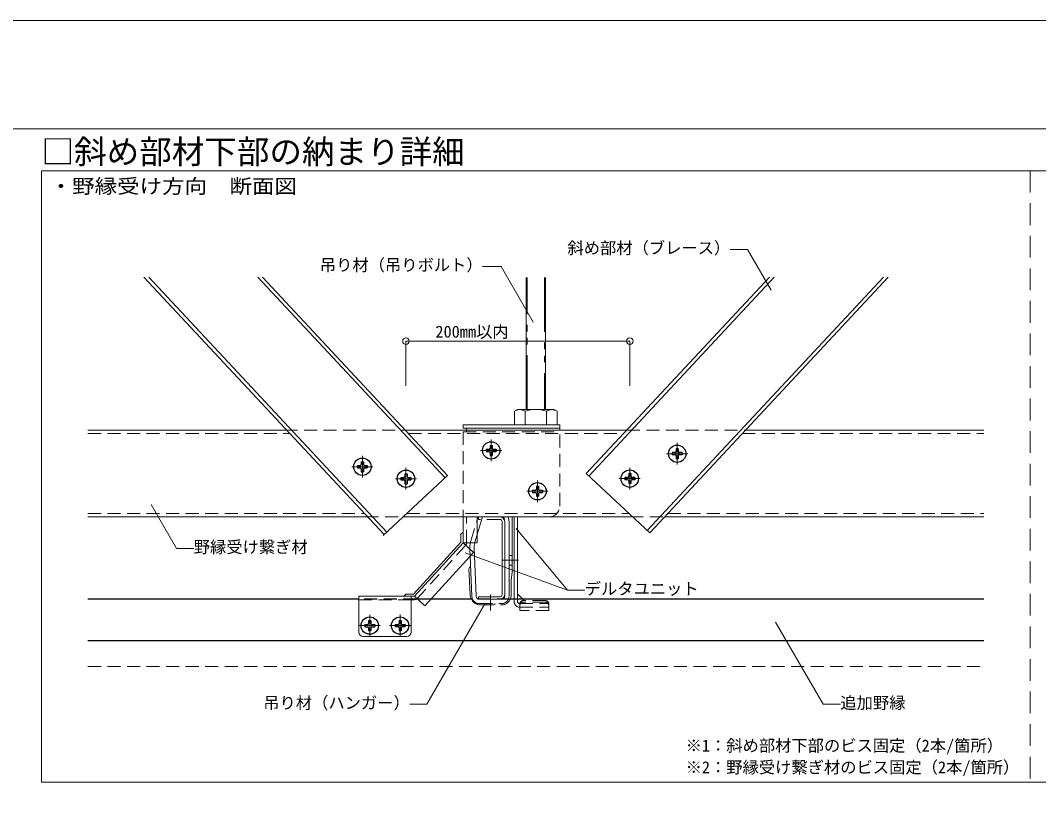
# Model space of a CAD drawing. Units: millimetres on the paper, with parts at other scales. Extents: x -195 to 195, y -140 to 138.
# Drawn here: x 0.3 to 94.2, y 66.3 to 137.5 of the extents above; entities that cross this region are included whole.
import ezdxf
from ezdxf.enums import TextEntityAlignment as Align

# ---------------------------------------------------------------- set-up
doc = ezdxf.new("R2010")
doc.units = ezdxf.units.MM
doc.header["$PDMODE"] = 32
doc.header["$PDSIZE"] = 0.6
for name, pattern in [('CHAIN1', [8, 5, -1, 1, -1]), ('DASHED1', [1.8, 1.2, -0.6]), ('DASHED2', [3, 2, -1]), ('DOUBLE_CHAIN1', [8.8, 5, -1, 0.6, -0.6, 0.6, -1])]:
    doc.linetypes.add(name, pattern=pattern)
for name, color, linetype, lineweight in [('3-0_中心線', 4, 'CHAIN1', 9), ('3-1_吊り材', 7, 'Continuous', 18), ('3-2_野縁受け', 3, 'Continuous', 18), ('3-3_野縁', 2, 'Continuous', 25), ('3-4_ブレース・補強材', 4, 'Continuous', 9), ('3-5_寸法', 4, 'Continuous', 9), ('3-6_文字', 7, 'Continuous', 18), ('3-B_補強金具・金具・その他', 3, 'Continuous', 18), ('3-C_ビス・アンカーボルト・強調図形', 2, 'DASHED1', 25), ('3-D_パネル', 4, 'DASHED1', 9), ('4-6_文字', 7, 'Continuous', 18), ('F-2_野縁受け', 3, 'Continuous', 18), ('F-3_野縁', 7, 'Continuous', 18)]:
    doc.layers.add(name, color=color, linetype=linetype, lineweight=lineweight)
doc.layers.add('F-6_文字', color=7, linetype='Continuous')
doc.styles.add('ＭＳ ゴシック', font='')
doc.styles.get('ＭＳ ゴシック').set_extended_font_data('MS Gothic')

msp = doc.modelspace()

# ---------------------------------------------------------------- linework, layer by layer
at = {"layer": '3-0_中心線'}
for p, q in [((43.723, 96.873), (43.723, 98.873)), ((60.865, 96.564), (60.865, 98.565)), ((42.754, 97.866), (44.693, 97.866)), ((31.85, 95.369), (31.85, 97.369)), ((61.834, 97.558), (59.895, 97.558)), ((30.881, 96.362), (32.819, 96.362)), ((35.869, 94.266), (35.869, 96.266)), ((56.495, 94.269), (56.495, 96.27)), ((34.899, 95.259), (36.838, 95.259)), ((47.992, 93.106), (47.992, 95.107)), ((57.464, 95.262), (55.525, 95.262)), ((47.022, 94.1), (48.961, 94.1)), ((44.705, 87.741), (46.244, 87.741)), ((43.65, 84.576), (43.65, 83.119)), ((32.531, 80.724), (32.531, 82.724)), ((35.333, 80.728), (35.333, 82.728)), ((31.562, 81.717), (33.501, 81.717)), ((34.364, 81.721), (36.302, 81.721))]:
    msp.add_line(p, q, dxfattribs=at)
at = {"layer": '3-1_吊り材'}
for p, q in [((46.94, 113.797), (46.94, 101.632)), ((48.74, 113.797), (48.74, 104.361)), ((48.74, 113.797), (48.74, 101.632)), ((46.142, 101.632), (45.879, 101.48)), ((45.879, 101.012), (45.879, 101.48)), ((46.859, 101.012), (46.859, 101.48)), ((48.819, 101.012), (48.819, 101.48)), ((49.799, 101.012), (49.799, 101.48)), ((45.879, 100.232), (45.879, 101.012)), ((46.859, 100.232), (46.859, 101.012)), ((48.819, 100.232), (48.819, 101.012)), ((49.799, 100.232), (49.799, 101.012)), ((42.439, 90.104), (42.932, 91.741)), ((44.883, 91.741), (44.968, 91.281)), ((45.287, 91.741), (45.368, 91.281)), ((45.368, 84.441), (45.368, 91.281)), ((45.672, 86.885), (45.672, 91.741)), ((41.764, 88.773), (41.76, 88.856)), ((42.34, 84.429), (42.16, 88.872)), ((41.94, 84.412), (41.79, 88.123)), ((41.773, 84.58), (41.678, 86.938)), ((45.662, 86.686), (45.58, 85.862)), ((45.568, 84.521), (45.568, 85.6)), ((45.368, 84.86), (45.368, 84.874))]:
    msp.add_line(p, q, dxfattribs=at)
at = {"layer": '3-1_吊り材', "linetype": 'DOUBLE_CHAIN1'}
for p, q in [((47.053, 101.632), (47.053, 113.797)), ((48.628, 113.797), (48.628, 101.632))]:
    msp.add_line(p, q, dxfattribs=at)
at = {"layer": '3-1_吊り材', "linetype": 'DASHED1'}
for p, q in [((41.844, 89.514), (42.439, 91.49)), ((42.442, 91.5), (42.515, 91.741)), ((42.227, 89.398), (42.439, 90.104)), ((41.79, 88.123), (41.764, 88.773)), ((45.368, 88.191), (45.672, 88.191)), ((45.368, 87.291), (45.672, 87.291)), ((42.64, 84.141), (44.668, 84.141)), ((42.64, 83.741), (44.668, 83.741)), ((42.772, 83.621), (44.668, 83.621)), ((43.25, 83.741), (43.25, 83.621)), ((44.05, 83.741), (44.05, 83.621)), ((44.248, 83.741), (44.235, 83.741))]:
    msp.add_line(p, q, dxfattribs=at)
at = {"layer": '3-1_吊り材'}
msp.add_lwpolyline([(46.142, 101.632), (49.537, 101.632), (49.799, 101.48)], dxfattribs=at)
for centre, radius, start, end in [((46.52, 100.278), 1.363, 96.34293, 118.04131), ((46.336, 100.657), 0.976, 57.57117, 88.04457), ((47.839, 98.389), 3.243, 72.41203, 107.58795), ((49.342, 100.657), 0.976, 91.95541, 122.42882), ((49.159, 100.278), 1.363, 61.95868, 83.65706), ((43.759, 88.937), 2, 168.34453, 182.31868), ((43.759, 88.937), 1.6, 165.37256, 182.31868), ((42.269, 86.739), 0.624, 134.98009, 161.3976), ((43.672, 86.885), 2, 354.29404, 0), ((48.568, 85.6), 3, 175, 180), ((42.772, 84.621), 1, 182.31868, 208.6854), ((44.668, 84.521), 0.9, 335.02503, 0), ((42.64, 84.441), 0.7, 182.31868, 205.37693), ((42.64, 84.441), 0.3, 182.31868, 270), ((44.668, 84.441), 0.3, 270, 0), ((44.668, 84.441), 0.7, 334.62307, 0)]:
    msp.add_arc(centre, radius, start, end, dxfattribs=at)
at = {"layer": '3-1_吊り材', "linetype": 'DASHED1'}
for centre, radius, start, end in [((43.759, 88.937), 2, 163.23084, 168.34453), ((43.759, 88.937), 1.6, 163.23084, 165.37256), ((42.772, 84.621), 1, 208.6854, 270), ((42.64, 84.441), 0.7, 205.37693, 270), ((44.668, 84.441), 0.7, 270, 334.62307), ((44.668, 84.521), 0.9, 270, 335.02503)]:
    msp.add_arc(centre, radius, start, end, dxfattribs=at)
at = {"layer": '3-2_野縁受け'}
for p, q in [((6.567, 99.741), (24.869, 99.741)), ((35.808, 99.741), (56.225, 99.741)), ((67.164, 99.741), (89.114, 99.741)), ((6.567, 91.741), (32.329, 91.741)), ((35.615, 91.741), (56.752, 91.741)), ((44.728, 84.581), (44.728, 91.301)), ((44.968, 84.581), (44.968, 91.301)), ((59.704, 91.741), (89.114, 91.741)), ((42.568, 84.381), (42.568, 84.141)), ((44.528, 84.381), (42.568, 84.381)), ((44.528, 84.141), (42.568, 84.141))]:
    msp.add_line(p, q, dxfattribs=at)
at = {"layer": '3-2_野縁受け', "linetype": 'DASHED1'}
for p, q in [((24.679, 99.741), (35.808, 99.741)), ((56.225, 99.741), (67.354, 99.741)), ((6.567, 99.421), (25.167, 99.421)), ((36.106, 99.421), (55.927, 99.421)), ((66.865, 99.421), (89.114, 99.421)), ((6.567, 92.061), (32.031, 92.061)), ((35.958, 92.061), (56.409, 92.061)), ((60.002, 92.061), (89.114, 92.061)), ((32.139, 91.741), (35.834, 91.741)), ((42.568, 91.741), (44.528, 91.741)), ((42.568, 91.741), (42.568, 91.501)), ((44.528, 91.501), (42.568, 91.501)), ((56.533, 91.741), (59.894, 91.741))]:
    msp.add_line(p, q, dxfattribs=at)
at = {"layer": '3-2_野縁受け', "color": 7}
for p, q in [((44.968, 91.281), (44.968, 84.441)), ((44.968, 85.932), (44.968, 85.941))]:
    msp.add_line(p, q, dxfattribs=at)
at = {"layer": '3-2_野縁受け'}
for centre, radius, start, end in [((44.528, 91.301), 0.44, 359.99998, 89.99998), ((44.528, 91.301), 0.2, 359.99998, 89.99998), ((44.528, 84.581), 0.2, 269.99998, 359.99998), ((44.528, 84.581), 0.44, 269.99998, 359.99998)]:
    msp.add_arc(centre, radius, start, end, dxfattribs=at)
at = {"layer": '3-3_野縁'}
for p, q in [((31.54, 84.141), (6.567, 84.141)), ((36.967, 84.141), (36.817, 84.141)), ((41.895, 84.141), (38.164, 84.141)), ((89.114, 84.141), (45.484, 84.141)), ((6.567, 80.341), (89.114, 80.341))]:
    msp.add_line(p, q, dxfattribs=at)
at = {"layer": '3-3_野縁', "linetype": 'DASHED1'}
for p, q in [((36.817, 84.141), (31.54, 84.141)), ((38.164, 84.141), (36.967, 84.141)), ((45.484, 84.141), (41.895, 84.141))]:
    msp.add_line(p, q, dxfattribs=at)
at = {"layer": '3-4_ブレース・補強材'}
for p, q in [((11.724, 113.838), (33.858, 90.102)), ((12.161, 113.838), (34.092, 90.32)), ((22.225, 113.838), (39.474, 95.34)), ((22.662, 113.838), (39.708, 95.558)), ((69.371, 113.838), (52.48, 95.725)), ((69.808, 113.838), (52.714, 95.506)), ((79.872, 113.838), (58.097, 90.487)), ((80.309, 113.838), (58.331, 90.269)), ((52.48, 95.725), (58.331, 90.269)), ((33.781, 90.03), (39.708, 95.558))]:
    msp.add_line(p, q, dxfattribs=at)
at = {"layer": '3-5_寸法'}
for q in [(35.869, 103.809), (47.877, 107.93)]:
    msp.add_line((35.869, 107.93), q, dxfattribs=at)
msp.add_lwpolyline([(47.877, 107.93), (56.495, 107.93), (56.495, 103.809)], dxfattribs=at)
at = {"layer": '3-5_寸法', "color": 7}
for p in [(35.869, 107.93), (56.495, 107.93)]:
    msp.add_point(p, dxfattribs=at)
at = {"layer": '3-6_文字'}
for p, q in [((65.752, 116.396), (67.337, 116.396)), ((69.512, 112.633), (67.341, 116.395)), ((14.731, 88.832), (12.402, 92.866)), ((46.031, 90.653), (50.757, 84.987)), ((14.731, 88.832), (16.316, 88.832)), ((50.757, 84.987), (41.324, 88.433)), ((50.757, 84.987), (52.342, 84.987)), ((37.804, 74.468), (43.15, 83.728)), ((74.316, 74.468), (69.939, 82.049)), ((37.804, 74.468), (36.219, 74.468)), ((74.316, 74.468), (75.901, 74.468))]:
    msp.add_line(p, q, dxfattribs=at)
msp.add_lwpolyline([(42.933, 114.824), (44.636, 114.824), (47.607, 109.679)], dxfattribs=at)
at = {"layer": '3-B_補強金具・金具・その他'}
for p, q in [((41.14, 100.232), (41.14, 99.912)), ((41.14, 100.232), (50.04, 100.232)), ((41.14, 99.912), (50.04, 99.912)), ((50.04, 99.741), (50.04, 100.232)), ((41.14, 91.741), (41.14, 89.341)), ((42.439, 91.741), (42.439, 89.341)), ((45.837, 85.761), (45.837, 91.281)), ((45.838, 84.141), (45.838, 91.741)), ((46.16, 84.141), (46.16, 91.741)), ((36.572, 84.62), (40.94, 89.418)), ((36.66, 84.42), (41.14, 89.341)), ((42.102, 88.466), (41.14, 89.341)), ((42.439, 89.341), (41.14, 89.341)), ((37.622, 83.545), (42.102, 88.466)), ((35.66, 84.42), (35.86, 84.62)), ((36.572, 84.62), (35.86, 84.62)), ((46.16, 84.635), (46.655, 84.141)), ((36.66, 84.42), (31.54, 84.42)), ((36.34, 81.12), (36.34, 84.42)), ((36.34, 84.1), (36.66, 84.1)), ((36.66, 84.42), (37.622, 83.545)), ((35.94, 80.72), (31.94, 80.72))]:
    msp.add_line(p, q, dxfattribs=at)
at = {"layer": '3-B_補強金具・金具・その他', "linetype": 'DASHED1'}
for p, q in [((41.14, 99.592), (50.04, 99.592)), ((41.14, 99.592), (41.14, 91.741)), ((50.04, 92.741), (50.04, 99.741)), ((41.46, 89.341), (41.46, 91.741)), ((42.439, 91.741), (44.399, 91.741)), ((42.439, 91.741), (42.439, 91.501)), ((49.04, 91.741), (42.439, 91.741)), ((36.897, 84.204), (41.377, 89.125)), ((36.34, 84.1), (31.54, 84.1)), ((45.838, 84.141), (45.838, 83.921)), ((46.16, 84.141), (46.16, 83.941)), ((46.36, 83.741), (46.366, 83.741)), ((46.363, 83.699), (46.363, 83.102)), ((46.366, 83.741), (49.035, 83.741)), ((46.655, 84.141), (46.777, 84.019)), ((48.718, 84.019), (46.683, 84.019)), ((48.718, 83.876), (46.683, 83.876)), ((49.038, 83.699), (49.038, 83.102)), ((46.338, 83.421), (46.363, 83.421)), ((49.038, 83.102), (46.36, 83.102)), ((46.363, 83.421), (49.038, 83.421))]:
    msp.add_line(p, q, dxfattribs=at)
at = {"layer": '3-B_補強金具・金具・その他'}
for points in [[(41.46, 99.592), (41.46, 99.741), (41.46, 99.912)], [(41.14, 90.341), (40.94, 90.141), (40.94, 89.418)], [(31.54, 81.12), (31.54, 84.42), (31.54, 84.1)]]:
    msp.add_lwpolyline(points, dxfattribs=at)
at = {"layer": '3-B_補強金具・金具・その他', "linetype": 'DASHED1'}
for centre, radius, start, end in [((49.04, 92.741), 1, 270, 0), ((46.338, 83.921), 0.5, 180, 270), ((46.36, 83.941), 0.2, 180, 270), ((46.683, 83.699), 0.32, 90, 180), ((46.683, 83.556), 0.32, 90, 180), ((48.718, 83.699), 0.32, 0, 90), ((48.718, 83.556), 0.32, 0, 90)]:
    msp.add_arc(centre, radius, start, end, dxfattribs=at)
at = {"layer": '3-B_補強金具・金具・その他'}
for centre, radius, start, end in [((41.14, 89.341), 0.32, 317.68479, 0), ((36.66, 84.42), 0.32, 270, 317.68479), ((31.94, 81.12), 0.4, 180, 270), ((35.94, 81.12), 0.4, 270, 0)]:
    msp.add_arc(centre, radius, start, end, dxfattribs=at)
at = {"layer": '3-C_ビス・アンカーボルト・強調図形', "linetype": 'Continuous'}
for p, q in [((43.263, 97.966), (43.263, 97.766)), ((43.263, 97.966), (43.523, 97.966)), ((43.263, 97.766), (43.523, 97.766)), ((43.623, 98.326), (43.623, 98.066)), ((43.623, 98.326), (43.823, 98.326)), ((43.623, 97.666), (43.623, 97.406)), ((43.823, 98.326), (43.823, 98.066)), ((43.823, 97.666), (43.823, 97.406)), ((43.923, 97.966), (44.183, 97.966)), ((43.923, 97.766), (44.183, 97.766)), ((44.183, 97.966), (44.183, 97.766)), ((60.665, 97.658), (60.405, 97.658)), ((60.405, 97.658), (60.405, 97.458)), ((60.965, 98.018), (60.765, 98.018)), ((60.765, 98.018), (60.765, 97.758)), ((60.965, 98.018), (60.965, 97.758)), ((61.325, 97.658), (61.065, 97.658)), ((61.325, 97.658), (61.325, 97.458)), ((31.75, 96.822), (31.95, 96.822)), ((31.75, 96.822), (31.75, 96.562)), ((31.95, 96.822), (31.95, 96.562)), ((43.623, 97.406), (43.823, 97.406)), ((60.665, 97.458), (60.405, 97.458)), ((60.765, 97.358), (60.765, 97.098)), ((60.965, 97.098), (60.765, 97.098)), ((60.965, 97.358), (60.965, 97.098)), ((61.325, 97.458), (61.065, 97.458)), ((31.39, 96.462), (31.65, 96.462)), ((31.39, 96.462), (31.39, 96.262)), ((31.39, 96.262), (31.65, 96.262)), ((31.75, 96.162), (31.75, 95.902)), ((31.75, 95.902), (31.95, 95.902)), ((31.95, 96.162), (31.95, 95.902)), ((32.05, 96.462), (32.31, 96.462)), ((32.05, 96.262), (32.31, 96.262)), ((32.31, 96.462), (32.31, 96.262)), ((35.769, 95.719), (35.969, 95.719)), ((35.769, 95.719), (35.769, 95.459)), ((35.969, 95.719), (35.969, 95.459)), ((56.595, 95.723), (56.395, 95.723)), ((56.395, 95.723), (56.395, 95.462)), ((56.595, 95.723), (56.595, 95.462)), ((35.409, 95.359), (35.669, 95.359)), ((35.409, 95.359), (35.409, 95.159)), ((35.409, 95.159), (35.669, 95.159)), ((35.769, 95.059), (35.769, 94.799)), ((35.769, 94.799), (35.969, 94.799)), ((35.969, 95.059), (35.969, 94.799)), ((36.069, 95.359), (36.329, 95.359)), ((36.069, 95.159), (36.329, 95.159)), ((36.329, 95.359), (36.329, 95.159)), ((56.295, 95.363), (56.035, 95.363)), ((56.035, 95.363), (56.035, 95.162)), ((56.295, 95.162), (56.035, 95.162)), ((56.395, 95.063), (56.395, 94.802)), ((56.595, 94.802), (56.395, 94.802)), ((56.595, 95.063), (56.595, 94.802)), ((56.955, 95.363), (56.695, 95.363)), ((56.955, 95.162), (56.695, 95.162)), ((56.955, 95.363), (56.955, 95.162)), ((47.532, 94.2), (47.532, 94)), ((47.532, 94.2), (47.792, 94.2)), ((47.532, 94), (47.792, 94)), ((47.892, 94.56), (47.892, 94.3)), ((47.892, 94.56), (48.092, 94.56)), ((47.892, 93.9), (47.892, 93.64)), ((48.092, 94.56), (48.092, 94.3)), ((48.092, 93.9), (48.092, 93.64)), ((48.192, 94.2), (48.452, 94.2)), ((48.192, 94), (48.452, 94)), ((48.452, 94.2), (48.452, 94)), ((47.892, 93.64), (48.092, 93.64)), ((32.071, 81.817), (32.071, 81.617)), ((32.071, 81.817), (32.331, 81.817)), ((32.431, 82.177), (32.431, 81.917)), ((32.431, 82.177), (32.631, 82.177)), ((32.631, 82.177), (32.631, 81.917)), ((32.731, 81.817), (32.991, 81.817)), ((32.991, 81.817), (32.991, 81.617)), ((34.873, 81.821), (34.873, 81.621)), ((34.873, 81.821), (35.133, 81.821)), ((35.233, 82.181), (35.233, 81.921)), ((35.233, 82.181), (35.433, 82.181)), ((35.433, 82.181), (35.433, 81.921)), ((35.533, 81.821), (35.793, 81.821)), ((35.793, 81.821), (35.793, 81.621)), ((32.071, 81.617), (32.331, 81.617)), ((32.431, 81.517), (32.431, 81.257)), ((32.431, 81.257), (32.631, 81.257)), ((32.631, 81.517), (32.631, 81.257)), ((32.731, 81.617), (32.991, 81.617)), ((34.873, 81.621), (35.133, 81.621)), ((35.233, 81.521), (35.233, 81.261)), ((35.233, 81.261), (35.433, 81.261)), ((35.433, 81.521), (35.433, 81.261)), ((35.533, 81.621), (35.793, 81.621))]:
    msp.add_line(p, q, dxfattribs=at)
for centre in [(43.723, 97.866), (60.865, 97.558), (31.85, 96.362), (35.869, 95.259), (56.495, 95.262), (47.992, 94.1), (32.531, 81.717), (35.333, 81.721)]:
    msp.add_circle(centre, 0.8, dxfattribs=at)
for centre, start, end in [((43.523, 98.066), 269.99998, 0), ((43.523, 97.666), 0, 89.99998), ((43.923, 98.066), 180, 270), ((43.923, 97.666), 90, 180), ((60.665, 97.758), 270, 0), ((61.065, 97.758), 180, 270.00003), ((60.665, 97.358), 0, 90), ((61.065, 97.358), 90.00002, 180), ((31.65, 96.562), 269.99997, 0), ((31.65, 96.162), 0, 89.99998), ((32.05, 96.562), 180, 270), ((32.05, 96.162), 90, 180), ((35.669, 95.459), 269.99997, 0), ((35.669, 95.059), 0, 89.99998), ((36.069, 95.459), 180, 270), ((36.069, 95.059), 90, 180), ((56.295, 95.462), 270, 0), ((56.295, 95.063), 0, 90), ((56.695, 95.462), 180, 270.00003), ((56.695, 95.063), 90.00002, 180), ((47.792, 94.3), 269.99998, 0), ((47.792, 93.9), 0, 89.99998), ((48.192, 94.3), 180, 270), ((48.192, 93.9), 90, 180), ((32.331, 81.917), 269.99997, 0), ((32.731, 81.917), 180, 270), ((35.133, 81.921), 269.99997, 0), ((35.533, 81.921), 180, 270), ((32.331, 81.517), 0, 89.99998), ((32.731, 81.517), 90, 180), ((35.133, 81.521), 0, 89.99998), ((35.533, 81.521), 90, 180)]:
    msp.add_arc(centre, 0.1, start, end, dxfattribs=at)
at = {"layer": '3-D_パネル'}
msp.add_line((6.567, 77.941), (89.114, 77.941), dxfattribs=at)
at = {"layer": 'F-2_野縁受け', "linetype": 'DASHED2'}
msp.add_line((93.391, 123.637), (93.391, 67.282), dxfattribs=at)
at = {"layer": 'F-2_野縁受け'}
msp.add_line((2.29, 67.282), (191.29, 67.282), dxfattribs=at)
msp.add_lwpolyline([(191.29, 123.637), (2.29, 123.637), (2.29, 67.282)], dxfattribs=at)
at = {"layer": 'F-3_野縁', "color": 3}
for p, q in [((-195, 137.5), (195, 137.5)), ((-195, 127.5), (195, 127.5))]:
    msp.add_line(p, q, dxfattribs=at)
msp.add_lwpolyline([(-195, 137.5), (195, 137.5), (195, -137.5)], dxfattribs=at)

# ---------------------------------------------------------------- texts
at = {"layer": '3-5_寸法', "style": 'ＭＳ ゴシック'}
msp.add_text('200mm以内', height=1.1, dxfattribs=at).set_placement((38.587, 107.93), align=Align.BOTTOM_LEFT)
at = {"layer": '3-6_文字', "style": 'ＭＳ ゴシック'}
for s, p in [('斜め部材（ブレース）', (50.752, 115.646)), ('吊り材（吊りボルト）', (27.933, 114.074)), ('野縁受け繋ぎ材', (16.316, 88.082)), ('デルタユニット', (52.342, 84.237)), ('吊り材（ハンガー）', (22.719, 73.718)), ('追加野縁', (75.901, 73.718)), ('※1：斜め部材下部のビス固定（2本/箇所）', (61.641, 69.782)), ('※2：野縁受け繋ぎ材のビス固定（2本/箇所）', (61.641, 67.782))]:
    msp.add_text(s, height=1.1, dxfattribs=at).set_placement(p, align=Align.BOTTOM_LEFT)
at = {"layer": '4-6_文字', "style": 'ＭＳ ゴシック', "width": 1.15}
msp.add_text('・野縁受け方向\u3000断面図', height=1.32, dxfattribs=at).set_placement((3.04, 121.162), align=Align.BOTTOM_LEFT)
at = {"layer": 'F-6_文字', "style": 'ＭＳ ゴシック'}
msp.add_text('□斜め部材下部の納まり詳細\u3000', height=2.199, dxfattribs=at).set_placement((2.29, 123.637), align=Align.BOTTOM_LEFT)

doc.saveas('drawing.dxf')
